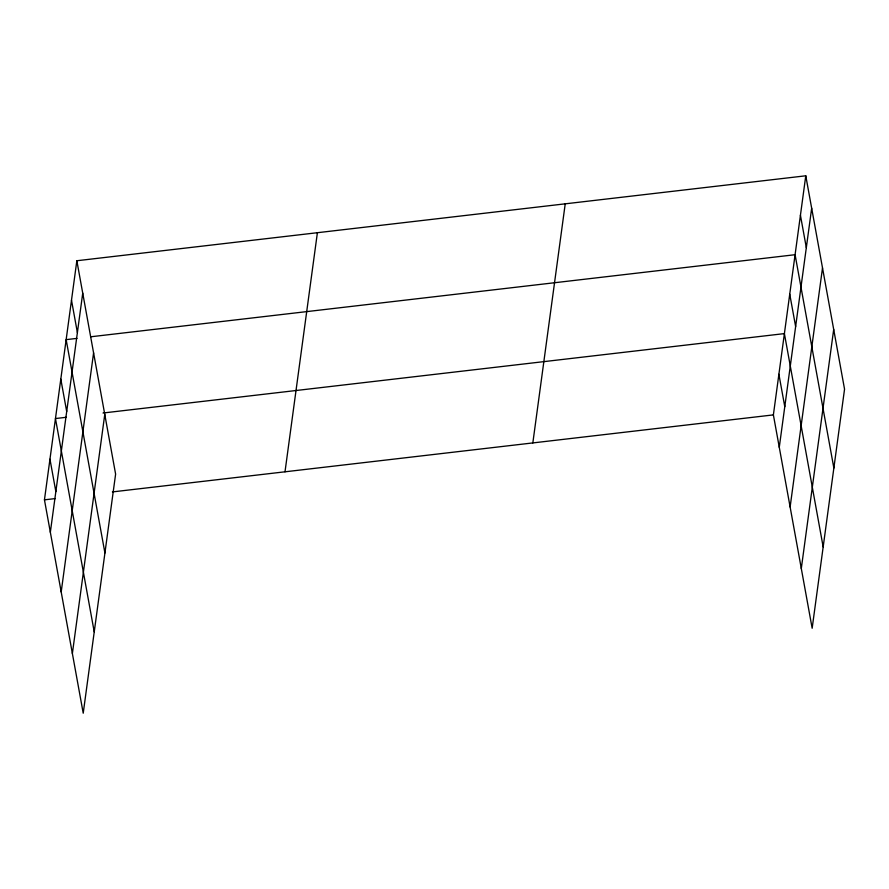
<?xml version="1.0" encoding="UTF-8"?>
<svg xmlns="http://www.w3.org/2000/svg" width="889" height="889" viewBox="0 0 889 889"><rect width="100%" height="100%" fill="white"/><g stroke="black" fill="none" stroke-linecap="round" stroke-linejoin="round"><path stroke-width="1.33" d="M76.843 260.744L115.614 474.104L83.222 713.2L44.45 499.84L76.843 260.744L805.778 175.8L844.55 389.16L812.157 628.256L773.386 414.896L805.778 175.8M50.34 532.255L82.733 293.159M61.197 591.963L93.589 352.866M72.376 653.482L104.769 414.396M285.002 471.815L317.395 232.718M532.833 442.933L565.226 203.837M779.275 447.311L811.668 208.215M790.121 507.019L822.514 267.922M801.3 568.538L833.693 329.452M77.032 338.376L66.153 339.642L104.924 553.002M90.622 336.798L795.088 254.71L833.86 468.059M66.342 417.285L55.462 418.552L94.234 631.901M103.035 413.007L784.398 333.608L823.17 546.957M44.45 499.84L55.318 498.573M112.403 491.917L773.386 414.896M800.433 215.249L806.323 247.664M789.743 294.159L795.633 326.563M778.886 374.247L784.776 406.662M71.498 300.193L77.387 332.608M60.808 379.103L66.697 411.507M49.962 459.191L55.851 491.606"/></g></svg>
